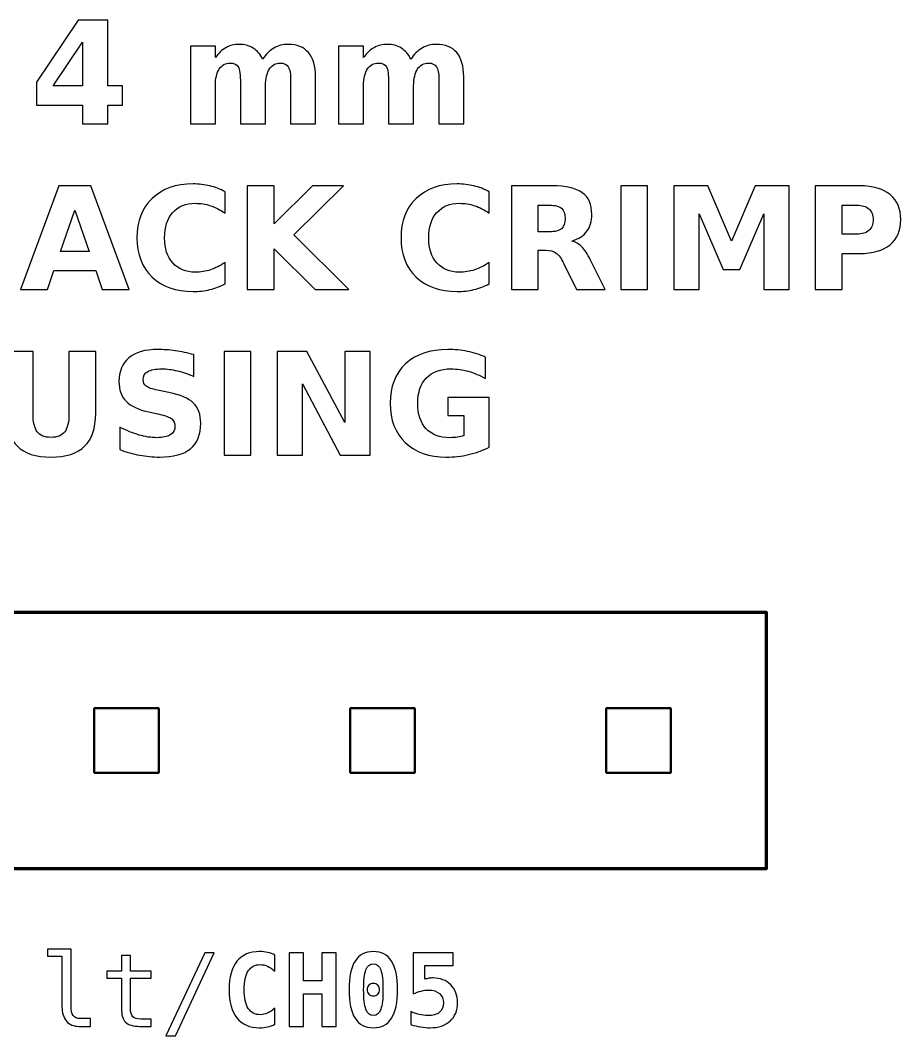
# Model space of a CAD drawing. Header units: centimetres. Extents: x -11.26 to -9.73, y -15.14 to -14.13.
# Drawn here: x -10.605 to -9.732, y -15.143 to -14.135 of the extents above; entities that cross this region are included whole.
import ezdxf

# ---------------------------------------------------------------- set-up
doc = ezdxf.new("R2010")
doc.units = ezdxf.units.CM
doc.header["$MEASUREMENT"] = 0
doc.layers.add('Layer 1', color=7, linetype='Continuous')

msp = doc.modelspace()

# ---------------------------------------------------------------- linework, layer by layer
at = {"layer": 'Layer 1', "color": 7, "lineweight": 100}
msp.add_lwpolyline([(-11.135, -14.977), (-9.865, -14.977), (-9.865, -14.723), (-11.135, -14.723), (-11.135, -14.977)], close=True, dxfattribs=at)
at = {"layer": 'Layer 1', "color": 7, "lineweight": 50}
for points in [[(-10.532, -14.882), (-10.468, -14.882), (-10.468, -14.818), (-10.532, -14.818), (-10.532, -14.882)], [(-10.278, -14.882), (-10.214, -14.882), (-10.214, -14.818), (-10.278, -14.818), (-10.278, -14.882)], [(-10.024, -14.882), (-9.96, -14.882), (-9.96, -14.818), (-10.024, -14.818), (-10.024, -14.882)]]:
    msp.add_lwpolyline(points, close=True, dxfattribs=at)
at = {"layer": 'Layer 1', "color": 250}
for points, knots in [([(-10.54816, -14.13535), (-10.54816, -14.13535), (-10.51866, -14.13535), (-10.51866, -14.13535), (-10.51866, -14.13535), (-10.51866, -14.13535), (-10.51866, -14.20026), (-10.51866, -14.20026), (-10.51866, -14.20026), (-10.51866, -14.20026), (-10.50399, -14.20026), (-10.50399, -14.20026), (-10.50399, -14.20026), (-10.50399, -14.20026), (-10.50399, -14.21948), (-10.50399, -14.21948), (-10.50399, -14.21948), (-10.50399, -14.21948), (-10.51866, -14.21948), (-10.51866, -14.21948), (-10.51866, -14.21948), (-10.51866, -14.21948), (-10.51866, -14.23822), (-10.51866, -14.23822), (-10.51866, -14.23822), (-10.51866, -14.23822), (-10.54373, -14.23822), (-10.54373, -14.23822), (-10.54373, -14.23822), (-10.54373, -14.23822), (-10.54373, -14.21948), (-10.54373, -14.21948), (-10.54373, -14.21948), (-10.54373, -14.21948), (-10.58936, -14.21948), (-10.58936, -14.21948), (-10.58936, -14.21948), (-10.58936, -14.21948), (-10.58936, -14.19673), (-10.58936, -14.19673), (-10.58936, -14.19673), (-10.58936, -14.19673), (-10.54816, -14.13535), (-10.54816, -14.13535)], [0, 0, 0, 0, 0.0909091, 0.0909091, 0.0909091, 0.0909091, 0.1818182, 0.1818182, 0.1818182, 0.1818182, 0.2727273, 0.2727273, 0.2727273, 0.2727273, 0.3636364, 0.3636364, 0.3636364, 0.3636364, 0.4545455, 0.4545455, 0.4545455, 0.4545455, 0.5454545, 0.5454545, 0.5454545, 0.5454545, 0.6363636, 0.6363636, 0.6363636, 0.6363636, 0.7272727, 0.7272727, 0.7272727, 0.7272727, 0.8181818, 0.8181818, 0.8181818, 0.8181818, 0.9090909, 0.9090909, 0.9090909, 0.9090909, 1, 1, 1, 1]), ([(-10.54373, -14.1572), (-10.54373, -14.1572), (-10.57283, -14.20026), (-10.57283, -14.20026), (-10.57283, -14.20026), (-10.57283, -14.20026), (-10.54373, -14.20026), (-10.54373, -14.20026), (-10.54373, -14.20026), (-10.54373, -14.20026), (-10.54373, -14.1572), (-10.54373, -14.1572)], [0, 0, 0, 0, 0.3333333, 0.3333333, 0.3333333, 0.3333333, 0.6666667, 0.6666667, 0.6666667, 0.6666667, 1, 1, 1, 1]), ([(-10.36502, -14.17387), (-10.36189, -14.1691), (-10.3582, -14.16545), (-10.35389, -14.16296), (-10.35389, -14.16296), (-10.34959, -14.16044), (-10.34489, -14.1592), (-10.33974, -14.1592), (-10.33974, -14.1592), (-10.33087, -14.1592), (-10.32412, -14.16193), (-10.31949, -14.16741), (-10.31949, -14.16741), (-10.31485, -14.17286), (-10.31252, -14.18081), (-10.31252, -14.19123), (-10.31252, -14.19123), (-10.31252, -14.19123), (-10.31252, -14.23822), (-10.31252, -14.23822), (-10.31252, -14.23822), (-10.31252, -14.23822), (-10.33734, -14.23822), (-10.33734, -14.23822), (-10.33734, -14.23822), (-10.33734, -14.23822), (-10.33734, -14.19798), (-10.33734, -14.19798), (-10.33734, -14.19798), (-10.33729, -14.19739), (-10.33727, -14.19678), (-10.33724, -14.19612), (-10.33724, -14.19612), (-10.33722, -14.19549), (-10.3372, -14.19457), (-10.3372, -14.19337), (-10.3372, -14.19337), (-10.3372, -14.18791), (-10.33799, -14.18394), (-10.33962, -14.18149), (-10.33962, -14.18149), (-10.34122, -14.17902), (-10.3438, -14.1778), (-10.34738, -14.1778), (-10.34738, -14.1778), (-10.35208, -14.1778), (-10.35568, -14.17973), (-10.35824, -14.18359), (-10.35824, -14.18359), (-10.36078, -14.18744), (-10.3621, -14.19302), (-10.3622, -14.20033), (-10.3622, -14.20033), (-10.3622, -14.20033), (-10.3622, -14.23822), (-10.3622, -14.23822), (-10.3622, -14.23822), (-10.3622, -14.23822), (-10.38701, -14.23822), (-10.38701, -14.23822), (-10.38701, -14.23822), (-10.38701, -14.23822), (-10.38701, -14.19798), (-10.38701, -14.19798), (-10.38701, -14.19798), (-10.38701, -14.18944), (-10.38774, -14.18394), (-10.38922, -14.18149), (-10.38922, -14.18149), (-10.39068, -14.17902), (-10.39329, -14.1778), (-10.39705, -14.1778), (-10.39705, -14.1778), (-10.4018, -14.1778), (-10.40545, -14.17975), (-10.40801, -14.18363), (-10.40801, -14.18363), (-10.41057, -14.18751), (-10.41187, -14.19304), (-10.41187, -14.20026), (-10.41187, -14.20026), (-10.41187, -14.20026), (-10.41187, -14.23822), (-10.41187, -14.23822), (-10.41187, -14.23822), (-10.41187, -14.23822), (-10.43668, -14.23822), (-10.43668, -14.23822), (-10.43668, -14.23822), (-10.43668, -14.23822), (-10.43668, -14.16106), (-10.43668, -14.16106), (-10.43668, -14.16106), (-10.43668, -14.16106), (-10.41187, -14.16106), (-10.41187, -14.16106), (-10.41187, -14.16106), (-10.41187, -14.16106), (-10.41187, -14.17237), (-10.41187, -14.17237), (-10.41187, -14.17237), (-10.40883, -14.16799), (-10.40535, -14.16473), (-10.40142, -14.16251), (-10.40142, -14.16251), (-10.3975, -14.1603), (-10.39317, -14.1592), (-10.38844, -14.1592), (-10.38844, -14.1592), (-10.38313, -14.1592), (-10.3784, -14.16049), (-10.37433, -14.16306), (-10.37433, -14.16306), (-10.37024, -14.16564), (-10.36713, -14.16924), (-10.36502, -14.17387)], [0, 0, 0, 0, 0.0344828, 0.0344828, 0.0344828, 0.0344828, 0.0689655, 0.0689655, 0.0689655, 0.0689655, 0.1034483, 0.1034483, 0.1034483, 0.1034483, 0.137931, 0.137931, 0.137931, 0.137931, 0.1724138, 0.1724138, 0.1724138, 0.1724138, 0.2068966, 0.2068966, 0.2068966, 0.2068966, 0.2413793, 0.2413793, 0.2413793, 0.2413793, 0.2758621, 0.2758621, 0.2758621, 0.2758621, 0.3103448, 0.3103448, 0.3103448, 0.3103448, 0.3448276, 0.3448276, 0.3448276, 0.3448276, 0.3793103, 0.3793103, 0.3793103, 0.3793103, 0.4137931, 0.4137931, 0.4137931, 0.4137931, 0.4482759, 0.4482759, 0.4482759, 0.4482759, 0.4827586, 0.4827586, 0.4827586, 0.4827586, 0.5172414, 0.5172414, 0.5172414, 0.5172414, 0.5517241, 0.5517241, 0.5517241, 0.5517241, 0.5862069, 0.5862069, 0.5862069, 0.5862069, 0.6206897, 0.6206897, 0.6206897, 0.6206897, 0.6551724, 0.6551724, 0.6551724, 0.6551724, 0.6896552, 0.6896552, 0.6896552, 0.6896552, 0.7241379, 0.7241379, 0.7241379, 0.7241379, 0.7586207, 0.7586207, 0.7586207, 0.7586207, 0.7931034, 0.7931034, 0.7931034, 0.7931034, 0.8275862, 0.8275862, 0.8275862, 0.8275862, 0.862069, 0.862069, 0.862069, 0.862069, 0.8965517, 0.8965517, 0.8965517, 0.8965517, 0.9310345, 0.9310345, 0.9310345, 0.9310345, 0.9655172, 0.9655172, 0.9655172, 0.9655172, 1, 1, 1, 1]), ([(-10.21798, -14.17387), (-10.21485, -14.1691), (-10.21116, -14.16545), (-10.20685, -14.16296), (-10.20685, -14.16296), (-10.20255, -14.16044), (-10.19785, -14.1592), (-10.1927, -14.1592), (-10.1927, -14.1592), (-10.18383, -14.1592), (-10.17708, -14.16193), (-10.17245, -14.16741), (-10.17245, -14.16741), (-10.16781, -14.17286), (-10.16548, -14.18081), (-10.16548, -14.19123), (-10.16548, -14.19123), (-10.16548, -14.19123), (-10.16548, -14.23822), (-10.16548, -14.23822), (-10.16548, -14.23822), (-10.16548, -14.23822), (-10.1903, -14.23822), (-10.1903, -14.23822), (-10.1903, -14.23822), (-10.1903, -14.23822), (-10.1903, -14.19798), (-10.1903, -14.19798), (-10.1903, -14.19798), (-10.19025, -14.19739), (-10.19023, -14.19678), (-10.1902, -14.19612), (-10.1902, -14.19612), (-10.19018, -14.19549), (-10.19016, -14.19457), (-10.19016, -14.19337), (-10.19016, -14.19337), (-10.19016, -14.18791), (-10.19095, -14.18394), (-10.19258, -14.18149), (-10.19258, -14.18149), (-10.19418, -14.17902), (-10.19676, -14.1778), (-10.20034, -14.1778), (-10.20034, -14.1778), (-10.20504, -14.1778), (-10.20864, -14.17973), (-10.2112, -14.18359), (-10.2112, -14.18359), (-10.21374, -14.18744), (-10.21506, -14.19302), (-10.21516, -14.20033), (-10.21516, -14.20033), (-10.21516, -14.20033), (-10.21516, -14.23822), (-10.21516, -14.23822), (-10.21516, -14.23822), (-10.21516, -14.23822), (-10.23997, -14.23822), (-10.23997, -14.23822), (-10.23997, -14.23822), (-10.23997, -14.23822), (-10.23997, -14.19798), (-10.23997, -14.19798), (-10.23997, -14.19798), (-10.23997, -14.18944), (-10.2407, -14.18394), (-10.24218, -14.18149), (-10.24218, -14.18149), (-10.24364, -14.17902), (-10.24625, -14.1778), (-10.25001, -14.1778), (-10.25001, -14.1778), (-10.25476, -14.1778), (-10.25841, -14.17975), (-10.26097, -14.18363), (-10.26097, -14.18363), (-10.26353, -14.18751), (-10.26483, -14.19304), (-10.26483, -14.20026), (-10.26483, -14.20026), (-10.26483, -14.20026), (-10.26483, -14.23822), (-10.26483, -14.23822), (-10.26483, -14.23822), (-10.26483, -14.23822), (-10.28964, -14.23822), (-10.28964, -14.23822), (-10.28964, -14.23822), (-10.28964, -14.23822), (-10.28964, -14.16106), (-10.28964, -14.16106), (-10.28964, -14.16106), (-10.28964, -14.16106), (-10.26483, -14.16106), (-10.26483, -14.16106), (-10.26483, -14.16106), (-10.26483, -14.16106), (-10.26483, -14.17237), (-10.26483, -14.17237), (-10.26483, -14.17237), (-10.26179, -14.16799), (-10.25831, -14.16473), (-10.25438, -14.16251), (-10.25438, -14.16251), (-10.25046, -14.1603), (-10.24613, -14.1592), (-10.2414, -14.1592), (-10.2414, -14.1592), (-10.23609, -14.1592), (-10.23136, -14.16049), (-10.22729, -14.16306), (-10.22729, -14.16306), (-10.2232, -14.16564), (-10.22009, -14.16924), (-10.21798, -14.17387)], [0, 0, 0, 0, 0.0344828, 0.0344828, 0.0344828, 0.0344828, 0.0689655, 0.0689655, 0.0689655, 0.0689655, 0.1034483, 0.1034483, 0.1034483, 0.1034483, 0.137931, 0.137931, 0.137931, 0.137931, 0.1724138, 0.1724138, 0.1724138, 0.1724138, 0.2068966, 0.2068966, 0.2068966, 0.2068966, 0.2413793, 0.2413793, 0.2413793, 0.2413793, 0.2758621, 0.2758621, 0.2758621, 0.2758621, 0.3103448, 0.3103448, 0.3103448, 0.3103448, 0.3448276, 0.3448276, 0.3448276, 0.3448276, 0.3793103, 0.3793103, 0.3793103, 0.3793103, 0.4137931, 0.4137931, 0.4137931, 0.4137931, 0.4482759, 0.4482759, 0.4482759, 0.4482759, 0.4827586, 0.4827586, 0.4827586, 0.4827586, 0.5172414, 0.5172414, 0.5172414, 0.5172414, 0.5517241, 0.5517241, 0.5517241, 0.5517241, 0.5862069, 0.5862069, 0.5862069, 0.5862069, 0.6206897, 0.6206897, 0.6206897, 0.6206897, 0.6551724, 0.6551724, 0.6551724, 0.6551724, 0.6896552, 0.6896552, 0.6896552, 0.6896552, 0.7241379, 0.7241379, 0.7241379, 0.7241379, 0.7586207, 0.7586207, 0.7586207, 0.7586207, 0.7931034, 0.7931034, 0.7931034, 0.7931034, 0.8275862, 0.8275862, 0.8275862, 0.8275862, 0.862069, 0.862069, 0.862069, 0.862069, 0.8965517, 0.8965517, 0.8965517, 0.8965517, 0.9310345, 0.9310345, 0.9310345, 0.9310345, 0.9655172, 0.9655172, 0.9655172, 0.9655172, 1, 1, 1, 1]), ([(-10.53056, -14.38375), (-10.53056, -14.38375), (-10.57205, -14.38375), (-10.57205, -14.38375), (-10.57205, -14.38375), (-10.57205, -14.38375), (-10.57859, -14.40247), (-10.57859, -14.40247), (-10.57859, -14.40247), (-10.57859, -14.40247), (-10.60526, -14.40247), (-10.60526, -14.40247), (-10.60526, -14.40247), (-10.60526, -14.40247), (-10.56716, -14.2996), (-10.56716, -14.2996), (-10.56716, -14.2996), (-10.56716, -14.2996), (-10.53553, -14.2996), (-10.53553, -14.2996), (-10.53553, -14.2996), (-10.53553, -14.2996), (-10.49743, -14.40247), (-10.49743, -14.40247), (-10.49743, -14.40247), (-10.49743, -14.40247), (-10.5241, -14.40247), (-10.5241, -14.40247), (-10.5241, -14.40247), (-10.5241, -14.40247), (-10.53056, -14.38375), (-10.53056, -14.38375)], [0, 0, 0, 0, 0.125, 0.125, 0.125, 0.125, 0.25, 0.25, 0.25, 0.25, 0.375, 0.375, 0.375, 0.375, 0.5, 0.5, 0.5, 0.5, 0.625, 0.625, 0.625, 0.625, 0.75, 0.75, 0.75, 0.75, 0.875, 0.875, 0.875, 0.875, 1, 1, 1, 1]), ([(-10.40218, -14.39683), (-10.40704, -14.39934), (-10.41212, -14.40125), (-10.41742, -14.40254), (-10.41742, -14.40254), (-10.42268, -14.40383), (-10.42821, -14.40447), (-10.43395, -14.40447), (-10.43395, -14.40447), (-10.45107, -14.40447), (-10.46464, -14.39967), (-10.47466, -14.3901), (-10.47466, -14.3901), (-10.48468, -14.38053), (-10.48969, -14.36755), (-10.48969, -14.35113), (-10.48969, -14.35113), (-10.48969, -14.33469), (-10.48468, -14.32168), (-10.47466, -14.31211), (-10.47466, -14.31211), (-10.46464, -14.30254), (-10.45107, -14.29774), (-10.43395, -14.29774), (-10.43395, -14.29774), (-10.42821, -14.29774), (-10.42268, -14.29838), (-10.41742, -14.29967), (-10.41742, -14.29967), (-10.41212, -14.30096), (-10.40704, -14.30287), (-10.40218, -14.30539), (-10.40218, -14.30539), (-10.40218, -14.30539), (-10.40218, -14.32667), (-10.40218, -14.32667), (-10.40218, -14.32667), (-10.40709, -14.32331), (-10.41194, -14.32086), (-10.41671, -14.31931), (-10.41671, -14.31931), (-10.42148, -14.31773), (-10.42652, -14.31696), (-10.43181, -14.31696), (-10.43181, -14.31696), (-10.44126, -14.31696), (-10.44872, -14.31999), (-10.45413, -14.32606), (-10.45413, -14.32606), (-10.45956, -14.33213), (-10.46227, -14.34048), (-10.46227, -14.35113), (-10.46227, -14.35113), (-10.46227, -14.36176), (-10.45956, -14.37009), (-10.45413, -14.37615), (-10.45413, -14.37615), (-10.44872, -14.38222), (-10.44126, -14.38525), (-10.43181, -14.38525), (-10.43181, -14.38525), (-10.42652, -14.38525), (-10.42148, -14.38448), (-10.41671, -14.3829), (-10.41671, -14.3829), (-10.41194, -14.38135), (-10.40709, -14.3789), (-10.40218, -14.37554), (-10.40218, -14.37554), (-10.40218, -14.37554), (-10.40218, -14.39683), (-10.40218, -14.39683)], [0, 0, 0, 0, 0.0555556, 0.0555556, 0.0555556, 0.0555556, 0.1111111, 0.1111111, 0.1111111, 0.1111111, 0.1666667, 0.1666667, 0.1666667, 0.1666667, 0.2222222, 0.2222222, 0.2222222, 0.2222222, 0.2777778, 0.2777778, 0.2777778, 0.2777778, 0.3333333, 0.3333333, 0.3333333, 0.3333333, 0.3888889, 0.3888889, 0.3888889, 0.3888889, 0.4444444, 0.4444444, 0.4444444, 0.4444444, 0.5, 0.5, 0.5, 0.5, 0.5555556, 0.5555556, 0.5555556, 0.5555556, 0.6111111, 0.6111111, 0.6111111, 0.6111111, 0.6666667, 0.6666667, 0.6666667, 0.6666667, 0.7222222, 0.7222222, 0.7222222, 0.7222222, 0.7777778, 0.7777778, 0.7777778, 0.7777778, 0.8333333, 0.8333333, 0.8333333, 0.8333333, 0.8888889, 0.8888889, 0.8888889, 0.8888889, 0.9444444, 0.9444444, 0.9444444, 0.9444444, 1, 1, 1, 1]), ([(-10.38021, -14.2996), (-10.38021, -14.2996), (-10.35368, -14.2996), (-10.35368, -14.2996), (-10.35368, -14.2996), (-10.35368, -14.2996), (-10.35368, -14.33716), (-10.35368, -14.33716), (-10.35368, -14.33716), (-10.35368, -14.33716), (-10.31544, -14.2996), (-10.31544, -14.2996), (-10.31544, -14.2996), (-10.31544, -14.2996), (-10.28466, -14.2996), (-10.28466, -14.2996), (-10.28466, -14.2996), (-10.28466, -14.2996), (-10.33419, -14.34831), (-10.33419, -14.34831), (-10.33419, -14.34831), (-10.33419, -14.34831), (-10.27955, -14.40247), (-10.27955, -14.40247), (-10.27955, -14.40247), (-10.27955, -14.40247), (-10.31276, -14.40247), (-10.31276, -14.40247), (-10.31276, -14.40247), (-10.31276, -14.40247), (-10.35368, -14.36195), (-10.35368, -14.36195), (-10.35368, -14.36195), (-10.35368, -14.36195), (-10.35368, -14.40247), (-10.35368, -14.40247), (-10.35368, -14.40247), (-10.35368, -14.40247), (-10.38021, -14.40247), (-10.38021, -14.40247), (-10.38021, -14.40247), (-10.38021, -14.40247), (-10.38021, -14.2996), (-10.38021, -14.2996)], [0, 0, 0, 0, 0.0909091, 0.0909091, 0.0909091, 0.0909091, 0.1818182, 0.1818182, 0.1818182, 0.1818182, 0.2727273, 0.2727273, 0.2727273, 0.2727273, 0.3636364, 0.3636364, 0.3636364, 0.3636364, 0.4545455, 0.4545455, 0.4545455, 0.4545455, 0.5454545, 0.5454545, 0.5454545, 0.5454545, 0.6363636, 0.6363636, 0.6363636, 0.6363636, 0.7272727, 0.7272727, 0.7272727, 0.7272727, 0.8181818, 0.8181818, 0.8181818, 0.8181818, 0.9090909, 0.9090909, 0.9090909, 0.9090909, 1, 1, 1, 1]), ([(-10.14016, -14.39683), (-10.14502, -14.39934), (-10.1501, -14.40125), (-10.1554, -14.40254), (-10.1554, -14.40254), (-10.16066, -14.40383), (-10.16619, -14.40447), (-10.17193, -14.40447), (-10.17193, -14.40447), (-10.18905, -14.40447), (-10.20262, -14.39967), (-10.21264, -14.3901), (-10.21264, -14.3901), (-10.22266, -14.38053), (-10.22767, -14.36755), (-10.22767, -14.35113), (-10.22767, -14.35113), (-10.22767, -14.33469), (-10.22266, -14.32168), (-10.21264, -14.31211), (-10.21264, -14.31211), (-10.20262, -14.30254), (-10.18905, -14.29774), (-10.17193, -14.29774), (-10.17193, -14.29774), (-10.16619, -14.29774), (-10.16066, -14.29838), (-10.1554, -14.29967), (-10.1554, -14.29967), (-10.1501, -14.30096), (-10.14502, -14.30287), (-10.14016, -14.30539), (-10.14016, -14.30539), (-10.14016, -14.30539), (-10.14016, -14.32667), (-10.14016, -14.32667), (-10.14016, -14.32667), (-10.14507, -14.32331), (-10.14992, -14.32086), (-10.15469, -14.31931), (-10.15469, -14.31931), (-10.15946, -14.31773), (-10.1645, -14.31696), (-10.16979, -14.31696), (-10.16979, -14.31696), (-10.17924, -14.31696), (-10.1867, -14.31999), (-10.19211, -14.32606), (-10.19211, -14.32606), (-10.19754, -14.33213), (-10.20025, -14.34048), (-10.20025, -14.35113), (-10.20025, -14.35113), (-10.20025, -14.36176), (-10.19754, -14.37009), (-10.19211, -14.37615), (-10.19211, -14.37615), (-10.1867, -14.38222), (-10.17924, -14.38525), (-10.16979, -14.38525), (-10.16979, -14.38525), (-10.1645, -14.38525), (-10.15946, -14.38448), (-10.15469, -14.3829), (-10.15469, -14.3829), (-10.14992, -14.38135), (-10.14507, -14.3789), (-10.14016, -14.37554), (-10.14016, -14.37554), (-10.14016, -14.37554), (-10.14016, -14.39683), (-10.14016, -14.39683)], [0, 0, 0, 0, 0.0555556, 0.0555556, 0.0555556, 0.0555556, 0.1111111, 0.1111111, 0.1111111, 0.1111111, 0.1666667, 0.1666667, 0.1666667, 0.1666667, 0.2222222, 0.2222222, 0.2222222, 0.2222222, 0.2777778, 0.2777778, 0.2777778, 0.2777778, 0.3333333, 0.3333333, 0.3333333, 0.3333333, 0.3888889, 0.3888889, 0.3888889, 0.3888889, 0.4444444, 0.4444444, 0.4444444, 0.4444444, 0.5, 0.5, 0.5, 0.5, 0.5555556, 0.5555556, 0.5555556, 0.5555556, 0.6111111, 0.6111111, 0.6111111, 0.6111111, 0.6666667, 0.6666667, 0.6666667, 0.6666667, 0.7222222, 0.7222222, 0.7222222, 0.7222222, 0.7777778, 0.7777778, 0.7777778, 0.7777778, 0.8333333, 0.8333333, 0.8333333, 0.8333333, 0.8888889, 0.8888889, 0.8888889, 0.8888889, 0.9444444, 0.9444444, 0.9444444, 0.9444444, 1, 1, 1, 1]), ([(-10.09166, -14.36355), (-10.09166, -14.36355), (-10.09166, -14.40247), (-10.09166, -14.40247), (-10.09166, -14.40247), (-10.09166, -14.40247), (-10.11819, -14.40247), (-10.11819, -14.40247), (-10.11819, -14.40247), (-10.11819, -14.40247), (-10.11819, -14.2996), (-10.11819, -14.2996), (-10.11819, -14.2996), (-10.11819, -14.2996), (-10.07767, -14.2996), (-10.07767, -14.2996), (-10.07767, -14.2996), (-10.06412, -14.2996), (-10.05417, -14.30188), (-10.04787, -14.30642), (-10.04787, -14.30642), (-10.04155, -14.31096), (-10.03839, -14.31816), (-10.03839, -14.32799), (-10.03839, -14.32799), (-10.03839, -14.33478), (-10.04004, -14.34038), (-10.04331, -14.34473), (-10.04331, -14.34473), (-10.0466, -14.34911), (-10.05156, -14.35233), (-10.05817, -14.35438), (-10.05817, -14.35438), (-10.05455, -14.35522), (-10.05128, -14.35708), (-10.04841, -14.36), (-10.04841, -14.36), (-10.04554, -14.36291), (-10.04265, -14.36733), (-10.03971, -14.37326), (-10.03971, -14.37326), (-10.03971, -14.37326), (-10.02529, -14.40247), (-10.02529, -14.40247), (-10.02529, -14.40247), (-10.02529, -14.40247), (-10.05356, -14.40247), (-10.05356, -14.40247), (-10.05356, -14.40247), (-10.05356, -14.40247), (-10.0661, -14.37691), (-10.0661, -14.37691), (-10.0661, -14.37691), (-10.06861, -14.37178), (-10.07118, -14.36825), (-10.07379, -14.36637), (-10.07379, -14.36637), (-10.07638, -14.36449), (-10.07983, -14.36355), (-10.08416, -14.36355), (-10.08416, -14.36355), (-10.08416, -14.36355), (-10.09166, -14.36355), (-10.09166, -14.36355)], [0, 0, 0, 0, 0.0625, 0.0625, 0.0625, 0.0625, 0.125, 0.125, 0.125, 0.125, 0.1875, 0.1875, 0.1875, 0.1875, 0.25, 0.25, 0.25, 0.25, 0.3125, 0.3125, 0.3125, 0.3125, 0.375, 0.375, 0.375, 0.375, 0.4375, 0.4375, 0.4375, 0.4375, 0.5, 0.5, 0.5, 0.5, 0.5625, 0.5625, 0.5625, 0.5625, 0.625, 0.625, 0.625, 0.625, 0.6875, 0.6875, 0.6875, 0.6875, 0.75, 0.75, 0.75, 0.75, 0.8125, 0.8125, 0.8125, 0.8125, 0.875, 0.875, 0.875, 0.875, 0.9375, 0.9375, 0.9375, 0.9375, 1, 1, 1, 1]), ([(-10.00954, -14.2996), (-10.00954, -14.2996), (-9.98301, -14.2996), (-9.98301, -14.2996), (-9.98301, -14.2996), (-9.98301, -14.2996), (-9.98301, -14.40247), (-9.98301, -14.40247), (-9.98301, -14.40247), (-9.98301, -14.40247), (-10.00954, -14.40247), (-10.00954, -14.40247), (-10.00954, -14.40247), (-10.00954, -14.40247), (-10.00954, -14.2996), (-10.00954, -14.2996)], [0, 0, 0, 0, 0.25, 0.25, 0.25, 0.25, 0.5, 0.5, 0.5, 0.5, 0.75, 0.75, 0.75, 0.75, 1, 1, 1, 1]), ([(-9.95705, -14.2996), (-9.95705, -14.2996), (-9.9233, -14.2996), (-9.9233, -14.2996), (-9.9233, -14.2996), (-9.9233, -14.2996), (-9.89985, -14.35466), (-9.89985, -14.35466), (-9.89985, -14.35466), (-9.89985, -14.35466), (-9.87629, -14.2996), (-9.87629, -14.2996), (-9.87629, -14.2996), (-9.87629, -14.2996), (-9.84261, -14.2996), (-9.84261, -14.2996), (-9.84261, -14.2996), (-9.84261, -14.2996), (-9.84261, -14.40247), (-9.84261, -14.40247), (-9.84261, -14.40247), (-9.84261, -14.40247), (-9.86768, -14.40247), (-9.86768, -14.40247), (-9.86768, -14.40247), (-9.86768, -14.40247), (-9.86768, -14.32723), (-9.86768, -14.32723), (-9.86768, -14.32723), (-9.86768, -14.32723), (-9.89139, -14.38269), (-9.89139, -14.38269), (-9.89139, -14.38269), (-9.89139, -14.38269), (-9.9082, -14.38269), (-9.9082, -14.38269), (-9.9082, -14.38269), (-9.9082, -14.38269), (-9.93191, -14.32723), (-9.93191, -14.32723), (-9.93191, -14.32723), (-9.93191, -14.32723), (-9.93191, -14.40247), (-9.93191, -14.40247), (-9.93191, -14.40247), (-9.93191, -14.40247), (-9.95705, -14.40247), (-9.95705, -14.40247), (-9.95705, -14.40247), (-9.95705, -14.40247), (-9.95705, -14.2996), (-9.95705, -14.2996)], [0, 0, 0, 0, 0.0769231, 0.0769231, 0.0769231, 0.0769231, 0.1538462, 0.1538462, 0.1538462, 0.1538462, 0.2307692, 0.2307692, 0.2307692, 0.2307692, 0.3076923, 0.3076923, 0.3076923, 0.3076923, 0.3846154, 0.3846154, 0.3846154, 0.3846154, 0.4615385, 0.4615385, 0.4615385, 0.4615385, 0.5384615, 0.5384615, 0.5384615, 0.5384615, 0.6153846, 0.6153846, 0.6153846, 0.6153846, 0.6923077, 0.6923077, 0.6923077, 0.6923077, 0.7692308, 0.7692308, 0.7692308, 0.7692308, 0.8461538, 0.8461538, 0.8461538, 0.8461538, 0.9230769, 0.9230769, 0.9230769, 0.9230769, 1, 1, 1, 1]), ([(-9.81662, -14.2996), (-9.81662, -14.2996), (-9.7726, -14.2996), (-9.7726, -14.2996), (-9.7726, -14.2996), (-9.7595, -14.2996), (-9.74945, -14.30252), (-9.74244, -14.30833), (-9.74244, -14.30833), (-9.73544, -14.31414), (-9.73193, -14.32241), (-9.73193, -14.33316), (-9.73193, -14.33316), (-9.73193, -14.34393), (-9.73544, -14.35223), (-9.74244, -14.35804), (-9.74244, -14.35804), (-9.74945, -14.36385), (-9.7595, -14.36677), (-9.7726, -14.36677), (-9.7726, -14.36677), (-9.7726, -14.36677), (-9.79009, -14.36677), (-9.79009, -14.36677), (-9.79009, -14.36677), (-9.79009, -14.36677), (-9.79009, -14.40247), (-9.79009, -14.40247), (-9.79009, -14.40247), (-9.79009, -14.40247), (-9.81662, -14.40247), (-9.81662, -14.40247), (-9.81662, -14.40247), (-9.81662, -14.40247), (-9.81662, -14.2996), (-9.81662, -14.2996)], [0, 0, 0, 0, 0.1111111, 0.1111111, 0.1111111, 0.1111111, 0.2222222, 0.2222222, 0.2222222, 0.2222222, 0.3333333, 0.3333333, 0.3333333, 0.3333333, 0.4444444, 0.4444444, 0.4444444, 0.4444444, 0.5555556, 0.5555556, 0.5555556, 0.5555556, 0.6666667, 0.6666667, 0.6666667, 0.6666667, 0.7777778, 0.7777778, 0.7777778, 0.7777778, 0.8888889, 0.8888889, 0.8888889, 0.8888889, 1, 1, 1, 1]), ([(-10.56544, -14.36465), (-10.56544, -14.36465), (-10.53724, -14.36465), (-10.53724, -14.36465), (-10.53724, -14.36465), (-10.53724, -14.36465), (-10.55131, -14.32373), (-10.55131, -14.32373), (-10.55131, -14.32373), (-10.55131, -14.32373), (-10.56544, -14.36465), (-10.56544, -14.36465)], [0, 0, 0, 0, 0.3333333, 0.3333333, 0.3333333, 0.3333333, 0.6666667, 0.6666667, 0.6666667, 0.6666667, 1, 1, 1, 1]), ([(-10.08049, -14.34523), (-10.07494, -14.34523), (-10.07094, -14.34419), (-10.06854, -14.34212), (-10.06854, -14.34212), (-10.06612, -14.34005), (-10.06492, -14.33664), (-10.06492, -14.33191), (-10.06492, -14.33191), (-10.06492, -14.32723), (-10.06612, -14.32387), (-10.06854, -14.32185), (-10.06854, -14.32185), (-10.07094, -14.31983), (-10.07494, -14.31882), (-10.08049, -14.31882), (-10.08049, -14.31882), (-10.08049, -14.31882), (-10.09166, -14.31882), (-10.09166, -14.31882), (-10.09166, -14.31882), (-10.09166, -14.31882), (-10.09166, -14.34523), (-10.09166, -14.34523), (-10.09166, -14.34523), (-10.09166, -14.34523), (-10.08049, -14.34523), (-10.08049, -14.34523)], [0, 0, 0, 0, 0.1428571, 0.1428571, 0.1428571, 0.1428571, 0.2857143, 0.2857143, 0.2857143, 0.2857143, 0.4285714, 0.4285714, 0.4285714, 0.4285714, 0.5714286, 0.5714286, 0.5714286, 0.5714286, 0.7142857, 0.7142857, 0.7142857, 0.7142857, 0.8571429, 0.8571429, 0.8571429, 0.8571429, 1, 1, 1, 1]), ([(-9.79009, -14.31882), (-9.79009, -14.31882), (-9.79009, -14.34755), (-9.79009, -14.34755), (-9.79009, -14.34755), (-9.79009, -14.34755), (-9.77542, -14.34755), (-9.77542, -14.34755), (-9.77542, -14.34755), (-9.77027, -14.34755), (-9.76629, -14.34631), (-9.76349, -14.34379), (-9.76349, -14.34379), (-9.76069, -14.3413), (-9.75928, -14.33775), (-9.75928, -14.33316), (-9.75928, -14.33316), (-9.75928, -14.32855), (-9.76069, -14.32502), (-9.76349, -14.32253), (-9.76349, -14.32253), (-9.76629, -14.32006), (-9.77027, -14.31882), (-9.77542, -14.31882), (-9.77542, -14.31882), (-9.77542, -14.31882), (-9.79009, -14.31882), (-9.79009, -14.31882)], [0, 0, 0, 0, 0.1428571, 0.1428571, 0.1428571, 0.1428571, 0.2857143, 0.2857143, 0.2857143, 0.2857143, 0.4285714, 0.4285714, 0.4285714, 0.4285714, 0.5714286, 0.5714286, 0.5714286, 0.5714286, 0.7142857, 0.7142857, 0.7142857, 0.7142857, 0.8571429, 0.8571429, 0.8571429, 0.8571429, 1, 1, 1, 1]), ([(-10.61932, -14.46385), (-10.61932, -14.46385), (-10.59279, -14.46385), (-10.59279, -14.46385), (-10.59279, -14.46385), (-10.59279, -14.46385), (-10.59279, -14.52552), (-10.59279, -14.52552), (-10.59279, -14.52552), (-10.59279, -14.53401), (-10.59141, -14.5401), (-10.58863, -14.54374), (-10.58863, -14.54374), (-10.58585, -14.54739), (-10.58132, -14.54922), (-10.57501, -14.54922), (-10.57501, -14.54922), (-10.56866, -14.54922), (-10.5641, -14.54739), (-10.56133, -14.54374), (-10.56133, -14.54374), (-10.55855, -14.5401), (-10.55716, -14.53401), (-10.55716, -14.52552), (-10.55716, -14.52552), (-10.55716, -14.52552), (-10.55716, -14.46385), (-10.55716, -14.46385), (-10.55716, -14.46385), (-10.55716, -14.46385), (-10.53063, -14.46385), (-10.53063, -14.46385), (-10.53063, -14.46385), (-10.53063, -14.46385), (-10.53063, -14.52552), (-10.53063, -14.52552), (-10.53063, -14.52552), (-10.53063, -14.54007), (-10.53428, -14.55092), (-10.54159, -14.55804), (-10.54159, -14.55804), (-10.54888, -14.56517), (-10.56003, -14.56872), (-10.57501, -14.56872), (-10.57501, -14.56872), (-10.58995, -14.56872), (-10.60107, -14.56517), (-10.60836, -14.55804), (-10.60836, -14.55804), (-10.61568, -14.55092), (-10.61932, -14.54007), (-10.61932, -14.52552), (-10.61932, -14.52552), (-10.61932, -14.52552), (-10.61932, -14.46385), (-10.61932, -14.46385)], [0, 0, 0, 0, 0.0714286, 0.0714286, 0.0714286, 0.0714286, 0.1428571, 0.1428571, 0.1428571, 0.1428571, 0.2142857, 0.2142857, 0.2142857, 0.2142857, 0.2857143, 0.2857143, 0.2857143, 0.2857143, 0.3571429, 0.3571429, 0.3571429, 0.3571429, 0.4285714, 0.4285714, 0.4285714, 0.4285714, 0.5, 0.5, 0.5, 0.5, 0.5714286, 0.5714286, 0.5714286, 0.5714286, 0.6428571, 0.6428571, 0.6428571, 0.6428571, 0.7142857, 0.7142857, 0.7142857, 0.7142857, 0.7857143, 0.7857143, 0.7857143, 0.7857143, 0.8571429, 0.8571429, 0.8571429, 0.8571429, 0.9285714, 0.9285714, 0.9285714, 0.9285714, 1, 1, 1, 1]), ([(-10.43315, -14.4671), (-10.43315, -14.4671), (-10.43315, -14.48885), (-10.43315, -14.48885), (-10.43315, -14.48885), (-10.4388, -14.48633), (-10.44432, -14.48443), (-10.44968, -14.48314), (-10.44968, -14.48314), (-10.45507, -14.48184), (-10.46015, -14.48121), (-10.46492, -14.48121), (-10.46492, -14.48121), (-10.47125, -14.48121), (-10.47595, -14.48208), (-10.47899, -14.48382), (-10.47899, -14.48382), (-10.48202, -14.48558), (-10.48353, -14.48829), (-10.48353, -14.49196), (-10.48353, -14.49196), (-10.48353, -14.49471), (-10.48252, -14.49687), (-10.48047, -14.4984), (-10.48047, -14.4984), (-10.47842, -14.49993), (-10.47471, -14.50127), (-10.46932, -14.50237), (-10.46932, -14.50237), (-10.46932, -14.50237), (-10.45803, -14.50463), (-10.45803, -14.50463), (-10.45803, -14.50463), (-10.44658, -14.50694), (-10.43847, -14.51042), (-10.43365, -14.51512), (-10.43365, -14.51512), (-10.42882, -14.5198), (-10.4264, -14.52646), (-10.4264, -14.53509), (-10.4264, -14.53509), (-10.4264, -14.54645), (-10.42976, -14.55489), (-10.43649, -14.56042), (-10.43649, -14.56042), (-10.44322, -14.56594), (-10.45349, -14.56872), (-10.46732, -14.56872), (-10.46732, -14.56872), (-10.47386, -14.56872), (-10.4804, -14.56811), (-10.48696, -14.56686), (-10.48696, -14.56686), (-10.49352, -14.56561), (-10.50011, -14.56378), (-10.50667, -14.56136), (-10.50667, -14.56136), (-10.50667, -14.56136), (-10.50667, -14.53897), (-10.50667, -14.53897), (-10.50667, -14.53897), (-10.50011, -14.54245), (-10.49376, -14.54508), (-10.48762, -14.54685), (-10.48762, -14.54685), (-10.48148, -14.54861), (-10.47558, -14.5495), (-10.46989, -14.5495), (-10.46989, -14.5495), (-10.4641, -14.5495), (-10.45966, -14.54854), (-10.45658, -14.54661), (-10.45658, -14.54661), (-10.45349, -14.54468), (-10.45197, -14.54193), (-10.45197, -14.53833), (-10.45197, -14.53833), (-10.45197, -14.53513), (-10.453, -14.53264), (-10.45509, -14.5309), (-10.45509, -14.5309), (-10.45719, -14.52916), (-10.46135, -14.52759), (-10.46761, -14.52622), (-10.46761, -14.52622), (-10.46761, -14.52622), (-10.47788, -14.52394), (-10.47788, -14.52394), (-10.47788, -14.52394), (-10.48816, -14.52173), (-10.49569, -14.51823), (-10.50044, -14.5134), (-10.50044, -14.5134), (-10.50519, -14.50858), (-10.50756, -14.50207), (-10.50756, -14.49391), (-10.50756, -14.49391), (-10.50756, -14.48365), (-10.50425, -14.47577), (-10.49764, -14.47027), (-10.49764, -14.47027), (-10.49103, -14.46474), (-10.48153, -14.46199), (-10.46911, -14.46199), (-10.46911, -14.46199), (-10.46347, -14.46199), (-10.45766, -14.46242), (-10.45168, -14.46326), (-10.45168, -14.46326), (-10.44571, -14.46411), (-10.43953, -14.46538), (-10.43315, -14.4671)], [0, 0, 0, 0, 0.0357143, 0.0357143, 0.0357143, 0.0357143, 0.0714286, 0.0714286, 0.0714286, 0.0714286, 0.1071429, 0.1071429, 0.1071429, 0.1071429, 0.1428571, 0.1428571, 0.1428571, 0.1428571, 0.1785714, 0.1785714, 0.1785714, 0.1785714, 0.2142857, 0.2142857, 0.2142857, 0.2142857, 0.25, 0.25, 0.25, 0.25, 0.2857143, 0.2857143, 0.2857143, 0.2857143, 0.3214286, 0.3214286, 0.3214286, 0.3214286, 0.3571429, 0.3571429, 0.3571429, 0.3571429, 0.3928571, 0.3928571, 0.3928571, 0.3928571, 0.4285714, 0.4285714, 0.4285714, 0.4285714, 0.4642857, 0.4642857, 0.4642857, 0.4642857, 0.5, 0.5, 0.5, 0.5, 0.5357143, 0.5357143, 0.5357143, 0.5357143, 0.5714286, 0.5714286, 0.5714286, 0.5714286, 0.6071429, 0.6071429, 0.6071429, 0.6071429, 0.6428571, 0.6428571, 0.6428571, 0.6428571, 0.6785714, 0.6785714, 0.6785714, 0.6785714, 0.7142857, 0.7142857, 0.7142857, 0.7142857, 0.75, 0.75, 0.75, 0.75, 0.7857143, 0.7857143, 0.7857143, 0.7857143, 0.8214286, 0.8214286, 0.8214286, 0.8214286, 0.8571429, 0.8571429, 0.8571429, 0.8571429, 0.8928571, 0.8928571, 0.8928571, 0.8928571, 0.9285714, 0.9285714, 0.9285714, 0.9285714, 0.9642857, 0.9642857, 0.9642857, 0.9642857, 1, 1, 1, 1]), ([(-10.40312, -14.46385), (-10.40312, -14.46385), (-10.37659, -14.46385), (-10.37659, -14.46385), (-10.37659, -14.46385), (-10.37659, -14.46385), (-10.37659, -14.56672), (-10.37659, -14.56672), (-10.37659, -14.56672), (-10.37659, -14.56672), (-10.40312, -14.56672), (-10.40312, -14.56672), (-10.40312, -14.56672), (-10.40312, -14.56672), (-10.40312, -14.46385), (-10.40312, -14.46385)], [0, 0, 0, 0, 0.25, 0.25, 0.25, 0.25, 0.5, 0.5, 0.5, 0.5, 0.75, 0.75, 0.75, 0.75, 1, 1, 1, 1]), ([(-10.35063, -14.46385), (-10.35063, -14.46385), (-10.321, -14.46385), (-10.321, -14.46385), (-10.321, -14.46385), (-10.321, -14.46385), (-10.28358, -14.53441), (-10.28358, -14.53441), (-10.28358, -14.53441), (-10.28358, -14.53441), (-10.28358, -14.46385), (-10.28358, -14.46385), (-10.28358, -14.46385), (-10.28358, -14.46385), (-10.25844, -14.46385), (-10.25844, -14.46385), (-10.25844, -14.46385), (-10.25844, -14.46385), (-10.25844, -14.56672), (-10.25844, -14.56672), (-10.25844, -14.56672), (-10.25844, -14.56672), (-10.28807, -14.56672), (-10.28807, -14.56672), (-10.28807, -14.56672), (-10.28807, -14.56672), (-10.32549, -14.49616), (-10.32549, -14.49616), (-10.32549, -14.49616), (-10.32549, -14.49616), (-10.32549, -14.56672), (-10.32549, -14.56672), (-10.32549, -14.56672), (-10.32549, -14.56672), (-10.35063, -14.56672), (-10.35063, -14.56672), (-10.35063, -14.56672), (-10.35063, -14.56672), (-10.35063, -14.46385), (-10.35063, -14.46385)], [0, 0, 0, 0, 0.1, 0.1, 0.1, 0.1, 0.2, 0.2, 0.2, 0.2, 0.3, 0.3, 0.3, 0.3, 0.4, 0.4, 0.4, 0.4, 0.5, 0.5, 0.5, 0.5, 0.6, 0.6, 0.6, 0.6, 0.7, 0.7, 0.7, 0.7, 0.8, 0.8, 0.8, 0.8, 0.9, 0.9, 0.9, 0.9, 1, 1, 1, 1]), ([(-10.14007, -14.55908), (-10.14668, -14.5623), (-10.15354, -14.5647), (-10.16067, -14.56632), (-10.16067, -14.56632), (-10.1678, -14.56792), (-10.17513, -14.56872), (-10.18273, -14.56872), (-10.18273, -14.56872), (-10.19985, -14.56872), (-10.21342, -14.56392), (-10.22344, -14.55435), (-10.22344, -14.55435), (-10.23346, -14.54478), (-10.23847, -14.5318), (-10.23847, -14.51538), (-10.23847, -14.51538), (-10.23847, -14.4988), (-10.23336, -14.48577), (-10.22318, -14.47624), (-10.22318, -14.47624), (-10.21297, -14.46674), (-10.199, -14.46199), (-10.18127, -14.46199), (-10.18127, -14.46199), (-10.17443, -14.46199), (-10.16787, -14.46263), (-10.16159, -14.46392), (-10.16159, -14.46392), (-10.15533, -14.46521), (-10.1494, -14.46712), (-10.14385, -14.46964), (-10.14385, -14.46964), (-10.14385, -14.46964), (-10.14385, -14.49092), (-10.14385, -14.49092), (-10.14385, -14.49092), (-10.14959, -14.48765), (-10.15531, -14.48523), (-10.16098, -14.48363), (-10.16098, -14.48363), (-10.16664, -14.48201), (-10.17233, -14.48121), (-10.17803, -14.48121), (-10.17803, -14.48121), (-10.18861, -14.48121), (-10.19675, -14.48417), (-10.20246, -14.49007), (-10.20246, -14.49007), (-10.20818, -14.49598), (-10.21105, -14.50442), (-10.21105, -14.51538), (-10.21105, -14.51538), (-10.21105, -14.52627), (-10.20829, -14.53469), (-10.20277, -14.54061), (-10.20277, -14.54061), (-10.19726, -14.54654), (-10.18943, -14.5495), (-10.17927, -14.5495), (-10.17927, -14.5495), (-10.17652, -14.5495), (-10.17396, -14.54934), (-10.17158, -14.54899), (-10.17158, -14.54899), (-10.16921, -14.54863), (-10.16709, -14.54809), (-10.16521, -14.54736), (-10.16521, -14.54736), (-10.16521, -14.54736), (-10.16521, -14.52737), (-10.16521, -14.52737), (-10.16521, -14.52737), (-10.16521, -14.52737), (-10.18139, -14.52737), (-10.18139, -14.52737), (-10.18139, -14.52737), (-10.18139, -14.52737), (-10.18139, -14.50959), (-10.18139, -14.50959), (-10.18139, -14.50959), (-10.18139, -14.50959), (-10.14007, -14.50959), (-10.14007, -14.50959), (-10.14007, -14.50959), (-10.14007, -14.50959), (-10.14007, -14.55908), (-10.14007, -14.55908)], [0, 0, 0, 0, 0.0454545, 0.0454545, 0.0454545, 0.0454545, 0.0909091, 0.0909091, 0.0909091, 0.0909091, 0.1363636, 0.1363636, 0.1363636, 0.1363636, 0.1818182, 0.1818182, 0.1818182, 0.1818182, 0.2272727, 0.2272727, 0.2272727, 0.2272727, 0.2727273, 0.2727273, 0.2727273, 0.2727273, 0.3181818, 0.3181818, 0.3181818, 0.3181818, 0.3636364, 0.3636364, 0.3636364, 0.3636364, 0.4090909, 0.4090909, 0.4090909, 0.4090909, 0.4545455, 0.4545455, 0.4545455, 0.4545455, 0.5, 0.5, 0.5, 0.5, 0.5454545, 0.5454545, 0.5454545, 0.5454545, 0.5909091, 0.5909091, 0.5909091, 0.5909091, 0.6363636, 0.6363636, 0.6363636, 0.6363636, 0.6818182, 0.6818182, 0.6818182, 0.6818182, 0.7272727, 0.7272727, 0.7272727, 0.7272727, 0.7727273, 0.7727273, 0.7727273, 0.7727273, 0.8181818, 0.8181818, 0.8181818, 0.8181818, 0.8636364, 0.8636364, 0.8636364, 0.8636364, 0.9090909, 0.9090909, 0.9090909, 0.9090909, 0.9545455, 0.9545455, 0.9545455, 0.9545455, 1, 1, 1, 1]), ([(-10.55512, -15.1138), (-10.55512, -15.11784), (-10.55438, -15.12087), (-10.5529, -15.12292), (-10.5529, -15.12292), (-10.55142, -15.12497), (-10.54923, -15.126), (-10.54633, -15.126), (-10.54633, -15.126), (-10.54633, -15.126), (-10.53583, -15.126), (-10.53583, -15.126), (-10.53583, -15.126), (-10.53583, -15.126), (-10.53583, -15.13362), (-10.53583, -15.13362), (-10.53583, -15.13362), (-10.53583, -15.13362), (-10.5472, -15.13362), (-10.5472, -15.13362), (-10.5472, -15.13362), (-10.55258, -15.13362), (-10.55673, -15.13189), (-10.55968, -15.12844), (-10.55968, -15.12844), (-10.56263, -15.12499), (-10.5641, -15.1201), (-10.5641, -15.1138), (-10.5641, -15.1138), (-10.5641, -15.1138), (-10.5641, -15.06413), (-10.5641, -15.06413), (-10.5641, -15.06413), (-10.5641, -15.06413), (-10.5785, -15.06413), (-10.5785, -15.06413), (-10.5785, -15.06413), (-10.5785, -15.06413), (-10.5785, -15.0571), (-10.5785, -15.0571), (-10.5785, -15.0571), (-10.5785, -15.0571), (-10.55512, -15.0571), (-10.55512, -15.0571), (-10.55512, -15.0571), (-10.55512, -15.0571), (-10.55512, -15.1138), (-10.55512, -15.1138)], [0, 0, 0, 0, 0.0833333, 0.0833333, 0.0833333, 0.0833333, 0.1666667, 0.1666667, 0.1666667, 0.1666667, 0.25, 0.25, 0.25, 0.25, 0.3333333, 0.3333333, 0.3333333, 0.3333333, 0.4166667, 0.4166667, 0.4166667, 0.4166667, 0.5, 0.5, 0.5, 0.5, 0.5833333, 0.5833333, 0.5833333, 0.5833333, 0.6666667, 0.6666667, 0.6666667, 0.6666667, 0.75, 0.75, 0.75, 0.75, 0.8333333, 0.8333333, 0.8333333, 0.8333333, 0.9166667, 0.9166667, 0.9166667, 0.9166667, 1, 1, 1, 1]), ([(-10.42248, -15.06071), (-10.42248, -15.06071), (-10.41319, -15.06071), (-10.41319, -15.06071), (-10.41319, -15.06071), (-10.41319, -15.06071), (-10.45158, -15.1429), (-10.45158, -15.1429), (-10.45158, -15.1429), (-10.45158, -15.1429), (-10.46092, -15.1429), (-10.46092, -15.1429), (-10.46092, -15.1429), (-10.46092, -15.1429), (-10.42248, -15.06071), (-10.42248, -15.06071)], [0, 0, 0, 0, 0.25, 0.25, 0.25, 0.25, 0.5, 0.5, 0.5, 0.5, 0.75, 0.75, 0.75, 0.75, 1, 1, 1, 1]), ([(-10.3529, -15.13152), (-10.35518, -15.13269), (-10.35757, -15.13357), (-10.36009, -15.13415), (-10.36009, -15.13415), (-10.36259, -15.13474), (-10.36522, -15.13504), (-10.36799, -15.13504), (-10.36799, -15.13504), (-10.37782, -15.13504), (-10.38534, -15.1318), (-10.39051, -15.12532), (-10.39051, -15.12532), (-10.39569, -15.11884), (-10.39827, -15.10948), (-10.39827, -15.09723), (-10.39827, -15.09723), (-10.39827, -15.08497), (-10.39569, -15.0756), (-10.39051, -15.06911), (-10.39051, -15.06911), (-10.38534, -15.06263), (-10.37782, -15.0594), (-10.36799, -15.0594), (-10.36799, -15.0594), (-10.36522, -15.0594), (-10.36257, -15.0597), (-10.36004, -15.06028), (-10.36004, -15.06028), (-10.35749, -15.06086), (-10.35512, -15.06175), (-10.3529, -15.06291), (-10.3529, -15.06291), (-10.3529, -15.06291), (-10.3529, -15.07893), (-10.3529, -15.07893), (-10.3529, -15.07893), (-10.35537, -15.07665), (-10.35779, -15.07498), (-10.3601, -15.07391), (-10.3601, -15.07391), (-10.36244, -15.07286), (-10.36484, -15.07233), (-10.36732, -15.07233), (-10.36732, -15.07233), (-10.37259, -15.07233), (-10.37657, -15.07443), (-10.37925, -15.07861), (-10.37925, -15.07861), (-10.38194, -15.0828), (-10.38329, -15.089), (-10.38329, -15.09723), (-10.38329, -15.09723), (-10.38329, -15.10545), (-10.38194, -15.11163), (-10.37925, -15.11582), (-10.37925, -15.11582), (-10.37657, -15.12), (-10.37259, -15.1221), (-10.36732, -15.1221), (-10.36732, -15.1221), (-10.36484, -15.1221), (-10.36244, -15.12157), (-10.3601, -15.12052), (-10.3601, -15.12052), (-10.35779, -15.11945), (-10.35537, -15.11779), (-10.3529, -15.1155), (-10.3529, -15.1155), (-10.3529, -15.1155), (-10.3529, -15.13152), (-10.3529, -15.13152)], [0, 0, 0, 0, 0.0555556, 0.0555556, 0.0555556, 0.0555556, 0.1111111, 0.1111111, 0.1111111, 0.1111111, 0.1666667, 0.1666667, 0.1666667, 0.1666667, 0.2222222, 0.2222222, 0.2222222, 0.2222222, 0.2777778, 0.2777778, 0.2777778, 0.2777778, 0.3333333, 0.3333333, 0.3333333, 0.3333333, 0.3888889, 0.3888889, 0.3888889, 0.3888889, 0.4444444, 0.4444444, 0.4444444, 0.4444444, 0.5, 0.5, 0.5, 0.5, 0.5555556, 0.5555556, 0.5555556, 0.5555556, 0.6111111, 0.6111111, 0.6111111, 0.6111111, 0.6666667, 0.6666667, 0.6666667, 0.6666667, 0.7222222, 0.7222222, 0.7222222, 0.7222222, 0.7777778, 0.7777778, 0.7777778, 0.7777778, 0.8333333, 0.8333333, 0.8333333, 0.8333333, 0.8888889, 0.8888889, 0.8888889, 0.8888889, 0.9444444, 0.9444444, 0.9444444, 0.9444444, 1, 1, 1, 1]), ([(-10.3388, -15.06071), (-10.3388, -15.06071), (-10.32439, -15.06071), (-10.32439, -15.06071), (-10.32439, -15.06071), (-10.32439, -15.06071), (-10.32439, -15.0885), (-10.32439, -15.0885), (-10.32439, -15.0885), (-10.32439, -15.0885), (-10.30636, -15.0885), (-10.30636, -15.0885), (-10.30636, -15.0885), (-10.30636, -15.0885), (-10.30636, -15.06071), (-10.30636, -15.06071), (-10.30636, -15.06071), (-10.30636, -15.06071), (-10.29196, -15.06071), (-10.29196, -15.06071), (-10.29196, -15.06071), (-10.29196, -15.06071), (-10.29196, -15.13362), (-10.29196, -15.13362), (-10.29196, -15.13362), (-10.29196, -15.13362), (-10.30636, -15.13362), (-10.30636, -15.13362), (-10.30636, -15.13362), (-10.30636, -15.13362), (-10.30636, -15.1012), (-10.30636, -15.1012), (-10.30636, -15.1012), (-10.30636, -15.1012), (-10.32439, -15.1012), (-10.32439, -15.1012), (-10.32439, -15.1012), (-10.32439, -15.1012), (-10.32439, -15.13362), (-10.32439, -15.13362), (-10.32439, -15.13362), (-10.32439, -15.13362), (-10.3388, -15.13362), (-10.3388, -15.13362), (-10.3388, -15.13362), (-10.3388, -15.13362), (-10.3388, -15.06071), (-10.3388, -15.06071)], [0, 0, 0, 0, 0.0833333, 0.0833333, 0.0833333, 0.0833333, 0.1666667, 0.1666667, 0.1666667, 0.1666667, 0.25, 0.25, 0.25, 0.25, 0.3333333, 0.3333333, 0.3333333, 0.3333333, 0.4166667, 0.4166667, 0.4166667, 0.4166667, 0.5, 0.5, 0.5, 0.5, 0.5833333, 0.5833333, 0.5833333, 0.5833333, 0.6666667, 0.6666667, 0.6666667, 0.6666667, 0.75, 0.75, 0.75, 0.75, 0.8333333, 0.8333333, 0.8333333, 0.8333333, 0.9166667, 0.9166667, 0.9166667, 0.9166667, 1, 1, 1, 1]), ([(-10.27927, -15.09723), (-10.27927, -15.08462), (-10.27727, -15.07515), (-10.27327, -15.06885), (-10.27327, -15.06885), (-10.26925, -15.06255), (-10.26323, -15.0594), (-10.25518, -15.0594), (-10.25518, -15.0594), (-10.24712, -15.0594), (-10.24108, -15.06253), (-10.23707, -15.06881), (-10.23707, -15.06881), (-10.23306, -15.0751), (-10.23106, -15.08458), (-10.23106, -15.09723), (-10.23106, -15.09723), (-10.23106, -15.10987), (-10.23306, -15.11934), (-10.23707, -15.12562), (-10.23707, -15.12562), (-10.24108, -15.1319), (-10.24712, -15.13504), (-10.25518, -15.13504), (-10.25518, -15.13504), (-10.26323, -15.13504), (-10.26925, -15.13189), (-10.27327, -15.12559), (-10.27327, -15.12559), (-10.27727, -15.11929), (-10.27927, -15.10983), (-10.27927, -15.09723)], [0, 0, 0, 0, 0.125, 0.125, 0.125, 0.125, 0.25, 0.25, 0.25, 0.25, 0.375, 0.375, 0.375, 0.375, 0.5, 0.5, 0.5, 0.5, 0.625, 0.625, 0.625, 0.625, 0.75, 0.75, 0.75, 0.75, 0.875, 0.875, 0.875, 0.875, 1, 1, 1, 1]), ([(-10.21564, -15.06071), (-10.21564, -15.06071), (-10.17604, -15.06071), (-10.17604, -15.06071), (-10.17604, -15.06071), (-10.17604, -15.06071), (-10.17604, -15.07341), (-10.17604, -15.07341), (-10.17604, -15.07341), (-10.17604, -15.07341), (-10.20397, -15.07341), (-10.20397, -15.07341), (-10.20397, -15.07341), (-10.20397, -15.07341), (-10.20397, -15.08693), (-10.20397, -15.08693), (-10.20397, -15.08693), (-10.20281, -15.08648), (-10.20154, -15.08615), (-10.20021, -15.08593), (-10.20021, -15.08593), (-10.19887, -15.08572), (-10.19746, -15.08562), (-10.19596, -15.08562), (-10.19596, -15.08562), (-10.18874, -15.08562), (-10.18287, -15.0879), (-10.17837, -15.09245), (-10.17837, -15.09245), (-10.17389, -15.09702), (-10.17164, -15.10293), (-10.17164, -15.11023), (-10.17164, -15.11023), (-10.17164, -15.11789), (-10.17407, -15.12392), (-10.17894, -15.12837), (-10.17894, -15.12837), (-10.18381, -15.13282), (-10.19044, -15.13504), (-10.19884, -15.13504), (-10.19884, -15.13504), (-10.20196, -15.13504), (-10.20512, -15.13477), (-10.20831, -15.13425), (-10.20831, -15.13425), (-10.21149, -15.13374), (-10.21476, -15.13295), (-10.21808, -15.1319), (-10.21808, -15.1319), (-10.21808, -15.1319), (-10.21808, -15.11892), (-10.21808, -15.11892), (-10.21808, -15.11892), (-10.21538, -15.12025), (-10.21259, -15.12125), (-10.20976, -15.12192), (-10.20976, -15.12192), (-10.20691, -15.12259), (-10.20404, -15.12292), (-10.20117, -15.12292), (-10.20117, -15.12292), (-10.19611, -15.12292), (-10.19224, -15.12184), (-10.18961, -15.11967), (-10.18961, -15.11967), (-10.18697, -15.1175), (-10.18566, -15.11437), (-10.18566, -15.11023), (-10.18566, -15.11023), (-10.18566, -15.10642), (-10.18697, -15.10337), (-10.18959, -15.10107), (-10.18959, -15.10107), (-10.19221, -15.09878), (-10.19571, -15.09763), (-10.20006, -15.09763), (-10.20006, -15.09763), (-10.20264, -15.09763), (-10.20521, -15.09795), (-10.20781, -15.09858), (-10.20781, -15.09858), (-10.21039, -15.09922), (-10.21301, -15.10018), (-10.21564, -15.10145), (-10.21564, -15.10145), (-10.21564, -15.10145), (-10.21564, -15.06071), (-10.21564, -15.06071)], [0, 0, 0, 0, 0.0454545, 0.0454545, 0.0454545, 0.0454545, 0.0909091, 0.0909091, 0.0909091, 0.0909091, 0.1363636, 0.1363636, 0.1363636, 0.1363636, 0.1818182, 0.1818182, 0.1818182, 0.1818182, 0.2272727, 0.2272727, 0.2272727, 0.2272727, 0.2727273, 0.2727273, 0.2727273, 0.2727273, 0.3181818, 0.3181818, 0.3181818, 0.3181818, 0.3636364, 0.3636364, 0.3636364, 0.3636364, 0.4090909, 0.4090909, 0.4090909, 0.4090909, 0.4545455, 0.4545455, 0.4545455, 0.4545455, 0.5, 0.5, 0.5, 0.5, 0.5454545, 0.5454545, 0.5454545, 0.5454545, 0.5909091, 0.5909091, 0.5909091, 0.5909091, 0.6363636, 0.6363636, 0.6363636, 0.6363636, 0.6818182, 0.6818182, 0.6818182, 0.6818182, 0.7272727, 0.7272727, 0.7272727, 0.7272727, 0.7727273, 0.7727273, 0.7727273, 0.7727273, 0.8181818, 0.8181818, 0.8181818, 0.8181818, 0.8636364, 0.8636364, 0.8636364, 0.8636364, 0.9090909, 0.9090909, 0.9090909, 0.9090909, 0.9545455, 0.9545455, 0.9545455, 0.9545455, 1, 1, 1, 1]), ([(-10.49612, -15.0634), (-10.49612, -15.0634), (-10.49612, -15.07893), (-10.49612, -15.07893), (-10.49612, -15.07893), (-10.49612, -15.07893), (-10.4757, -15.07893), (-10.4757, -15.07893), (-10.4757, -15.07893), (-10.4757, -15.07893), (-10.4757, -15.08592), (-10.4757, -15.08592), (-10.4757, -15.08592), (-10.4757, -15.08592), (-10.49612, -15.08592), (-10.49612, -15.08592), (-10.49612, -15.08592), (-10.49612, -15.08592), (-10.49612, -15.1156), (-10.49612, -15.1156), (-10.49612, -15.1156), (-10.49612, -15.11964), (-10.49536, -15.12245), (-10.49382, -15.12404), (-10.49382, -15.12404), (-10.49229, -15.12564), (-10.48962, -15.12644), (-10.48582, -15.12644), (-10.48582, -15.12644), (-10.48582, -15.12644), (-10.4757, -15.12644), (-10.4757, -15.12644), (-10.4757, -15.12644), (-10.4757, -15.12644), (-10.4757, -15.13362), (-10.4757, -15.13362), (-10.4757, -15.13362), (-10.4757, -15.13362), (-10.48669, -15.13362), (-10.48669, -15.13362), (-10.48669, -15.13362), (-10.49344, -15.13362), (-10.49819, -15.13227), (-10.50096, -15.12957), (-10.50096, -15.12957), (-10.50372, -15.12687), (-10.50511, -15.1222), (-10.50511, -15.1156), (-10.50511, -15.1156), (-10.50511, -15.1156), (-10.50511, -15.08592), (-10.50511, -15.08592), (-10.50511, -15.08592), (-10.50511, -15.08592), (-10.51971, -15.08592), (-10.51971, -15.08592), (-10.51971, -15.08592), (-10.51971, -15.08592), (-10.51971, -15.07893), (-10.51971, -15.07893), (-10.51971, -15.07893), (-10.51971, -15.07893), (-10.50511, -15.07893), (-10.50511, -15.07893), (-10.50511, -15.07893), (-10.50511, -15.07893), (-10.50511, -15.0634), (-10.50511, -15.0634), (-10.50511, -15.0634), (-10.50511, -15.0634), (-10.49612, -15.0634), (-10.49612, -15.0634)], [0, 0, 0, 0, 0.0555556, 0.0555556, 0.0555556, 0.0555556, 0.1111111, 0.1111111, 0.1111111, 0.1111111, 0.1666667, 0.1666667, 0.1666667, 0.1666667, 0.2222222, 0.2222222, 0.2222222, 0.2222222, 0.2777778, 0.2777778, 0.2777778, 0.2777778, 0.3333333, 0.3333333, 0.3333333, 0.3333333, 0.3888889, 0.3888889, 0.3888889, 0.3888889, 0.4444444, 0.4444444, 0.4444444, 0.4444444, 0.5, 0.5, 0.5, 0.5, 0.5555556, 0.5555556, 0.5555556, 0.5555556, 0.6111111, 0.6111111, 0.6111111, 0.6111111, 0.6666667, 0.6666667, 0.6666667, 0.6666667, 0.7222222, 0.7222222, 0.7222222, 0.7222222, 0.7777778, 0.7777778, 0.7777778, 0.7777778, 0.8333333, 0.8333333, 0.8333333, 0.8333333, 0.8888889, 0.8888889, 0.8888889, 0.8888889, 0.9444444, 0.9444444, 0.9444444, 0.9444444, 1, 1, 1, 1]), ([(-10.25518, -15.0716), (-10.25852, -15.0716), (-10.26093, -15.07363), (-10.26247, -15.0777), (-10.26247, -15.0777), (-10.264, -15.08178), (-10.26477, -15.08828), (-10.26477, -15.09723), (-10.26477, -15.09723), (-10.26477, -15.10617), (-10.264, -15.11265), (-10.26247, -15.11673), (-10.26247, -15.11673), (-10.26093, -15.1208), (-10.25852, -15.12284), (-10.25518, -15.12284), (-10.25518, -15.12284), (-10.25183, -15.12284), (-10.2494, -15.1208), (-10.24787, -15.11673), (-10.24787, -15.11673), (-10.24633, -15.11265), (-10.24557, -15.10617), (-10.24557, -15.09723), (-10.24557, -15.09723), (-10.24557, -15.08828), (-10.24633, -15.08178), (-10.24787, -15.0777), (-10.24787, -15.0777), (-10.2494, -15.07363), (-10.25183, -15.0716), (-10.25518, -15.0716)], [0, 0, 0, 0, 0.125, 0.125, 0.125, 0.125, 0.25, 0.25, 0.25, 0.25, 0.375, 0.375, 0.375, 0.375, 0.5, 0.5, 0.5, 0.5, 0.625, 0.625, 0.625, 0.625, 0.75, 0.75, 0.75, 0.75, 0.875, 0.875, 0.875, 0.875, 1, 1, 1, 1]), ([(-10.26125, -15.09723), (-10.26125, -15.09552), (-10.26067, -15.09407), (-10.25948, -15.0929), (-10.25948, -15.0929), (-10.25832, -15.09172), (-10.25688, -15.09113), (-10.25518, -15.09113), (-10.25518, -15.09113), (-10.25347, -15.09113), (-10.25202, -15.09172), (-10.25085, -15.0929), (-10.25085, -15.0929), (-10.24967, -15.09407), (-10.24908, -15.09552), (-10.24908, -15.09723), (-10.24908, -15.09723), (-10.24908, -15.09893), (-10.24967, -15.10037), (-10.25085, -15.10153), (-10.25085, -15.10153), (-10.25202, -15.10272), (-10.25347, -15.1033), (-10.25518, -15.1033), (-10.25518, -15.1033), (-10.25688, -15.1033), (-10.25832, -15.10272), (-10.25948, -15.10157), (-10.25948, -15.10157), (-10.26067, -15.10042), (-10.26125, -15.09897), (-10.26125, -15.09723)], [0, 0, 0, 0, 0.125, 0.125, 0.125, 0.125, 0.25, 0.25, 0.25, 0.25, 0.375, 0.375, 0.375, 0.375, 0.5, 0.5, 0.5, 0.5, 0.625, 0.625, 0.625, 0.625, 0.75, 0.75, 0.75, 0.75, 0.875, 0.875, 0.875, 0.875, 1, 1, 1, 1])]:
    msp.add_open_spline(points, degree=3, knots=knots, dxfattribs=at)

doc.saveas('drawing.dxf')
